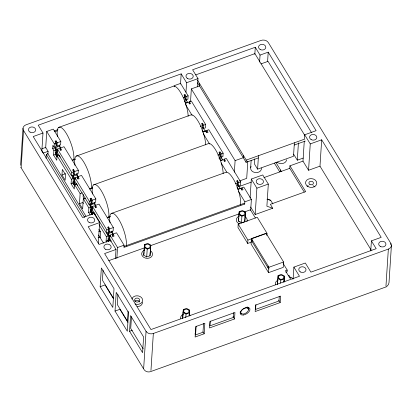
<?xml version="1.0" encoding="UTF-8"?>
<svg xmlns="http://www.w3.org/2000/svg" width="412" height="412" viewBox="0 0 412 412"><rect width="100%" height="100%" fill="white"/><g stroke="black" fill="none" stroke-linecap="round" stroke-linejoin="round"><path stroke-width="0.62" d="M20.6 165.289L22.995 128.286M21.136 167.483L23.53 130.475A5.449 4.285 3.7 0 1 26.038 124.805L261.048 40.422A5.449 4.285 3.7 0 1 268.33 42.575L390.864 243.42L390.782 244.697M41.839 150.89L42.992 133.03L38.218 125.202L181.182 73.866L186.585 82.719L185.967 92.278M45.67 148.042L46.741 131.454L53.272 129.111L60.827 141.496L60.61 144.864L57.021 146.152L55.826 144.195L56.042 140.832L55.064 141.182L56.259 143.139L56.042 146.502L54.08 147.208L52.891 145.251L52.669 148.614L53.864 150.571L53.575 155.056L56.758 160.273L57.047 155.787L59.004 155.082L60.198 157.039M46.051 158.296L46.299 154.454L47.931 153.867L48.096 151.333L45.706 147.419L41.9 148.789M54.08 147.208L54.302 143.845L46.741 131.454M55.424 150.432L55.61 147.558L59.199 146.27L59.271 145.148M57.124 156.962L55.532 154.351L55.826 149.865L54.631 147.913L52.669 148.614M57.788 156.086L56.511 154L56.804 149.515L55.61 147.558M57.021 146.152L57.237 142.789L56.042 140.832M57.793 155.448L56.841 153.882L57.129 149.396L56.804 149.515M73.63 173.375L74.526 174.843L78.115 173.555L78.332 170.192L64.009 146.713L60.42 148.006L61.615 149.963L60.636 150.313L59.441 148.356L57.484 149.062L57.263 152.425L71.585 175.898L73.547 175.198M60.276 150.246L60.42 148.006M61.965 175.007L62.325 169.404L65.508 174.621L65.148 180.224L61.965 175.007L65.596 173.704M77.703 185.735L76.508 183.778L74.551 184.478L74.263 188.964L71.08 183.747L71.369 179.261L57.047 155.787M71.585 175.898L71.806 172.535L57.484 149.062M72.965 178.55L73.115 176.254L72.136 176.604L73.326 178.561L73.037 183.046L74.629 185.652M73.403 171.768L73.547 169.523L72.569 169.873L73.763 171.83L73.439 176.135L76.704 174.961L76.776 173.843M75.288 184.782L74.016 182.691L74.309 178.205L73.115 176.254M74.526 174.843L74.742 171.48L73.547 169.523M75.298 184.143L74.345 182.578L74.634 178.092L74.309 178.205M94.281 202.534L94.209 203.657L90.944 204.826L91.268 200.526L90.074 198.569L91.052 198.213L90.836 201.581L92.031 203.538L95.62 202.246L95.836 198.883L81.514 175.409L77.925 176.697L79.119 178.653L78.141 179.004L76.946 177.047L74.989 177.752L74.768 181.115L89.09 204.589L91.052 203.888M77.78 178.937L77.925 176.697M85.48 198.043L83.306 198.826L82.652 208.92L79.47 203.703L80.124 193.609L74.551 184.478M83.26 194.361L83.095 196.921L84.367 199.011M90.177 215.049L88.585 212.443L88.874 207.957L83.306 198.826M89.09 204.589L89.311 201.226L74.989 177.752M90.434 207.818L90.619 204.944L89.641 205.294L90.831 207.251L90.542 211.737L92.134 214.343M92.479 212.953L91.521 211.387L91.809 206.901L90.619 204.944M92.031 203.538L92.247 200.17L91.052 198.213M93.122 213.354L91.85 211.268L92.139 206.783L91.809 206.901M91.974 214.451L92.056 213.174L94.013 212.468M108.639 230.761L109.535 232.229L113.125 230.941L113.341 227.573L99.019 204.1L95.43 205.387L96.624 207.344L95.646 207.694L94.451 205.743L92.494 206.443L92.273 209.806L106.595 233.285L108.557 232.579M95.285 207.633L95.43 205.387M98.283 243.291L99.622 222.588L94.049 213.457L82.627 217.562L33.202 136.542L42.992 133.03M100.157 237.611L100.518 232.002L98.926 229.396M100.152 286.706L101.362 267.98L114.021 288.724L112.811 307.45L100.152 286.706L105.05 284.944L113.377 298.597M103.082 270.205L102.439 280.175L113.485 298.283M106.723 242.174L106.09 241.133L106.378 236.648L99.05 224.638M106.595 233.285L106.811 229.917L92.494 206.443M107.975 235.937L108.124 233.635L107.146 233.99L108.335 235.942L108.047 240.428L108.686 241.473M108.413 229.149L108.557 226.909L107.578 227.259L108.773 229.216L108.449 233.516L111.714 232.347L111.786 231.225M109.314 235.592L109.025 240.078L109.35 239.959L109.644 235.473L109.314 235.592L108.124 233.635M109.535 232.229L109.752 228.866L108.557 226.909M238.28 191.044L244.852 201.818L244.707 204.058L123.94 247.427L124.084 245.181L116.524 232.79L112.934 234.083L114.129 236.035L113.145 236.39L111.956 234.433L109.994 235.134L109.777 238.502L110.972 240.459L110.9 241.576M112.754 236.885L112.934 234.083M115.437 258.427L116.014 249.461L110.447 240.33L99.019 244.434L88.194 226.688L99.622 222.588M116.854 258.37L117.554 247.524L109.994 235.134M115.02 311.07L116.23 292.345L128.539 312.523L127.329 331.248L115.02 311.07L119.913 309.314L127.9 322.4M117.95 294.575L117.307 304.54L127.468 321.195L128.111 311.23M129.553 331.299L130.568 315.602L143.608 336.98L142.593 352.677L129.553 331.299L132.273 330.321M131.48 316.73L130.728 328.4L143.191 348.83M143.721 255.224L144.53 244.537L147.815 243.399L150.797 245.099L149.989 255.79L146.708 256.928L143.721 255.224L144.025 252.386M144.102 251.176L144.53 244.537M146.708 256.928L147.213 249.08L144.231 247.375M149.989 255.79L150.797 245.099M143.67 368.328L146.059 331.325L23.53 130.475M150.952 370.481L153.346 333.478L388.351 249.09A5.449 4.285 3.7 0 0 390.864 243.42M180.523 84.063L181.182 73.866M184.792 97.34L184.973 94.539L183.994 94.889L185.189 96.846L184.967 100.209M174.693 86.819L174.039 85.742L180.564 83.399L188.124 95.79L187.908 99.153L185.951 99.859L186.167 96.49L184.973 94.539M186.497 100.559L184.54 101.264L185.73 103.221L187.692 102.516L186.497 100.559L186.569 99.441M189.242 103.391L189.35 101.707L191.307 101.007L205.629 124.481L205.413 127.844L203.451 128.549L202.56 127.081M190.514 101.713L191.343 88.894L199.501 85.964L199.645 83.724M197.472 86.901L198.007 78.615L192.605 69.767L255.275 47.262L260.049 55.09L259.596 62.104M182.634 318.486L183.335 309.53L186.615 308.392L189.602 310.092L189.247 315.597M183.335 309.53L182.655 318.533M185.781 317.745L186.018 314.073L183.031 312.373M189.103 315.994L189.602 310.092M202.333 125.469L202.477 123.229L201.499 123.579L202.694 125.536L202.472 128.899M203.451 128.549L203.672 125.186L202.477 123.229M205.799 131.876L205.876 130.753L202.282 132.041M206.711 132.643L206.855 130.403L208.812 129.698L223.134 153.171L222.918 156.539L220.956 157.24L219.766 155.283M203.549 323.513L202.987 332.242L195.576 334.904L196.143 326.175M204.167 333.782L204.841 323.312L195.803 326.556L195.123 337.031L204.167 333.782L202.972 331.83M219.802 154.727L219.982 151.92L219.004 152.27L220.193 154.227L219.977 157.595L218.782 158.023M210.285 321.092L209.981 325.841L233.367 317.441L233.676 312.698M220.956 157.24L221.177 153.877L219.982 151.92M221.229 160.428L222.696 159.902L221.507 157.945L221.579 156.823M224.21 161.334L224.36 159.094L226.317 158.388L240.639 181.867L240.423 185.23L238.46 185.936L237.564 184.468M234.356 172.159L235.103 160.629L191.343 88.894M237.343 182.856L237.487 180.611L236.509 180.966L237.698 182.923L237.482 186.286M238.46 185.936L238.682 182.567L237.487 180.611M266.842 235.479L266.986 233.238L257.273 217.315L238.198 224.159L237.982 227.527L247.694 243.451L251.274 242.168M238.476 221.203L239.212 211.634L242.493 210.491L245.48 212.195L244.743 221.764L241.458 222.902L238.476 221.203L238.775 218.36M238.857 217.134L239.212 211.634M243.41 155.453L243.265 157.698L235.103 160.629M241.715 190.03L241.865 187.784L243.822 187.084L251.382 199.475L250.676 210.321M234.531 318.96L234.948 312.502L209.929 321.484L209.512 327.942L234.531 318.96L233.037 316.514M241.458 222.902L241.895 216.176L238.909 214.472M258.329 157.935L246.088 162.328L246.237 160.088L197.405 80.046M247.828 161.066L246.711 178.365L239.588 180.925M254.822 54.281L255.275 47.262M244.743 221.764L245.48 212.195M250.676 167.488L251.135 160.443M250.094 198.028L251.32 179.055L262.748 174.951L268.315 184.082L266.883 206.216L272.749 208.23L270.36 204.316L305.678 191.637L289.93 165.82L302.985 161.133L304.283 141.053M247.694 243.451L247.916 240.088L238.198 224.159M254.745 158.95L254.42 163.93L257.603 169.147L293.509 156.256L294.379 142.799M251.402 238.574L251.052 243.961L268.557 272.651L283.245 267.378L283.595 261.996L266.09 233.3L251.402 238.574L268.907 267.27L268.557 272.651M252.072 241.659L252.19 239.866M257.603 169.147L258.473 155.69M248.709 309.154C248.565 312.435 242.493 316.128 240.572 312.682C240.716 309.397 246.788 305.709 248.709 309.154L247.72 307.568M272.749 208.23L255.188 214.534L256.892 188.181L251.32 179.055M267.589 61.728L268.207 52.159L260.049 55.09M255.909 304.659L255.6 309.402L278.976 301.007L279.284 296.264M268.006 267.774L268.119 265.977M280.459 171.732L280.567 170.048L275.896 162.395M277.425 284.491L278.121 275.535L281.406 274.397L284.388 276.102L283.992 282.215M277.884 279.207L277.446 284.538M277.961 277.982L278.121 275.535M280.608 283.137L280.804 280.078L277.822 278.378M280.17 302.573L280.587 296.115L255.579 305.091L255.162 311.549L280.17 302.573L278.677 300.127M304.231 192.043L289.765 168.333L289.93 165.82M283.889 281.999L284.388 276.102M283.168 263.479L287.185 270.061L287.066 271.853L285.877 272.286M303.237 158.069L297.299 160.201L298.422 142.897M293.128 279.027L293.9 267.11L305.323 263.005L310.895 272.136L376.177 248.694L371.403 240.871L381.193 237.353L321.684 139.807L310.257 143.912L308.557 170.264L319.98 166.16L321.684 139.807M304.447 138.545L304.689 134.781L316.112 130.681L268.207 52.159M370.754 250.908L371.403 240.871M385.962 286.098L388.351 249.09M391.4 245.614L389.005 282.617L388.49 284.527L386.554 286.742L150.565 371.624C148.073 372.546 145.019 371.536 143.773 369.131L20.816 167.257M195.685 74.896L254.899 53.632L304.736 135.316M58.684 127.432L172.927 86.412A19.081 5.701 70.2 0 1 182.155 95.28A19.081 5.701 70.2 0 1 188.16 116.194M186.585 82.719L198.007 78.615M54.333 130.918L57.953 129.615M54.811 131.701L57.227 130.831M261.053 63.865L268.047 61.352L311.472 132.535M54.302 143.845L56.259 143.139M57.237 142.789L60.827 141.496M183.392 97.49L185.189 96.846M186.167 96.49L188.124 95.79M48.096 151.333L43.198 153.089L41.71 150.648M185.379 103.134L188.372 102.063L189.561 104.015L190.545 103.664L189.35 101.707M53.864 150.571L55.826 149.865M53.575 155.056L55.532 154.351M56.511 154L56.841 153.882M76.189 156.122L190.426 115.103A19.081 5.701 70.2 0 1 199.66 123.971A19.081 5.701 70.2 0 1 205.665 144.89M72.157 160.129L75.175 159.047M72.316 160.392L75.334 159.31M71.806 172.535L73.763 171.83M74.742 171.48L78.332 170.192M200.299 126.396L202.694 125.536M203.672 125.186L205.629 124.481M71.369 179.261L73.326 178.561M71.08 183.747L73.037 183.046M74.016 182.691L74.345 182.578M93.694 184.813L207.931 143.793A19.081 5.701 70.2 0 1 217.165 152.667A19.081 5.701 70.2 0 1 223.17 173.581M89.662 188.825L92.679 187.738M89.816 189.082L92.231 188.217M80.124 193.609L82.297 192.826M79.47 203.703L82.735 202.529L83.368 203.574M89.311 201.226L91.268 200.526M92.247 200.17L95.836 198.883M217.804 155.087L220.193 154.227M221.177 153.877L223.134 153.171M219.544 158.651L221.507 157.945M220.384 160.52L223.376 159.444L224.571 161.401L225.549 161.051L224.36 159.094M88.874 207.957L90.831 207.251M88.585 212.443L90.542 211.737M91.521 211.387L91.85 211.268M246.237 160.088L304.87 139.035M294.235 145.045L305.307 141.064M111.199 213.509L225.436 172.489A19.081 5.701 70.2 0 1 235.597 183.268A19.081 5.701 70.2 0 1 240.52 205.083M107.161 217.515L110.184 216.434M107.321 217.778L110.344 216.691M98.792 231.74L100.605 231.091M106.811 229.917L108.773 229.216M109.752 228.866L113.341 227.573M235.309 183.778L237.698 182.923M238.682 182.567L240.639 181.867M238.692 186.672L251.31 182.14M263.927 177.613L289.765 168.333M98.123 237.734L99.853 237.116M237.889 189.211L240.881 188.14L242.076 190.092L243.054 189.741L241.865 187.784M106.378 236.648L108.335 235.942M106.09 241.133L108.047 240.428M256.892 188.181L268.315 184.082M117.554 247.524L124.084 245.181M244.852 201.818L251.382 199.475M124.064 246.428L244.228 203.276L244.707 204.058M116.014 249.461L104.591 253.56L150.957 329.564L299.473 276.236L293.9 267.11M108.799 260.652L144.509 247.828M150.56 245.655L238.919 213.926M244.368 211.974L250.419 209.801L255.394 217.958M247.916 240.088L266.986 233.238M268.907 267.27L283.595 261.996M287.185 270.061L285.392 270.705L289.909 278.105L291.696 277.461L292.638 279.001M241.895 216.176L245.176 215.038M147.213 249.08L150.498 247.942M280.804 280.078L284.089 278.939M186.018 314.073L189.299 312.935M267.033 199.223L270.674 200.299L272.899 203.95M267.161 199.094L270.674 200.299M247.911 307.589L248.57 308.645M247.597 307.177L248.256 308.238M247.128 306.883L247.787 307.944M304.689 134.781L310.257 143.912M319.98 166.16L371.13 250.007M302.985 161.133L308.557 170.264M293.627 154.176L297.299 160.201M274.413 163.173L279.738 171.897M197.58 82.812L246.088 162.328M206.855 130.403L208.045 132.36L207.066 132.71L205.876 130.753M202.9 127.452L205.191 131.212L203.234 131.912L202.04 129.955M237.909 184.833L240.201 188.593L238.244 189.299L237.049 187.342M184.756 97.901L185.951 99.859M250.599 207.015L255.188 214.534M219.843 159.14L220.739 160.603M185.446 104.442L192.105 115.36M203.281 133.679L209.61 144.051M221.12 162.92L226.78 172.201M251.289 240.371L268.789 269.062M240.505 312.275L241.494 313.892M240.052 312.111L241.025 313.599M194.928 333.838L195.576 334.904M59.199 146.27L60.837 148.953M76.704 174.961L78.012 177.108M94.209 203.657L95.847 206.34M111.714 232.347L113.022 234.495M72.775 175.048L73.439 176.135M74.634 178.092L75.272 179.132M90.321 203.801L90.944 204.826M107.784 232.43L108.449 233.516M109.644 235.473L110.277 236.519M94.312 212.958L95.208 214.425M109.35 239.959L109.989 241.005M55.311 152.157L57.603 155.916M73.145 181.388L75.108 184.607M90.321 209.543L92.612 213.303M108.155 238.769L109.463 240.917M92.056 213.174L92.721 214.266M55.316 154.119L56.954 156.802M72.821 182.81L74.788 186.033M90.326 211.505L91.964 214.189M107.831 240.196L108.485 241.272M98.566 235L103.5 243.09M47.55 153.243L85.979 216.238M46.299 154.454L84.743 217.464M153.346 333.478A5.449 4.285 3.7 0 1 146.059 331.325M307.038 186.312A5.634 4.429 3.7 0 1 308.264 185.704M313.017 185.755A5.634 4.429 3.7 0 1 314.979 186.945M280.567 170.048A10.903 8.57 3.7 0 1 281.308 171.644M261.471 168.044A5.449 4.285 3.7 0 1 255.157 172.535A5.449 4.285 3.7 0 1 251.093 166.433M286.598 159.743A5.449 4.285 3.7 0 1 282.889 163.42A5.449 4.285 3.7 0 1 277.055 162.019M78.208 177.222A19.081 5.701 70.2 0 1 76.962 173.689M74.989 165.423A19.081 5.701 70.2 0 1 82.678 160.366A19.081 5.701 70.2 0 1 91.273 188.717M95.713 205.912A19.081 5.701 70.2 0 1 94.466 202.38M92.494 194.114A19.081 5.701 70.2 0 1 100.178 189.057A19.081 5.701 70.2 0 1 108.778 217.412M60.703 148.526A19.081 5.701 70.2 0 1 59.457 144.993M57.484 136.727A19.081 5.701 70.2 0 1 65.173 131.67A19.081 5.701 70.2 0 1 73.769 160.026M112.996 234.026A19.081 5.701 70.2 0 1 111.971 231.07M109.999 222.804A19.081 5.701 70.2 0 1 117.683 217.747A19.081 5.701 70.2 0 1 126.283 246.103M240.242 221.733A2.652 2.081 3.7 0 1 239.733 221.352M275.401 284.656A5.449 4.285 3.7 0 1 277.94 280.222M284.172 280.721A5.449 4.285 3.7 0 1 284.857 281.257M244.805 216.583A5.449 4.285 3.7 0 1 246.906 221.584M239.542 223.922A5.449 4.285 3.7 0 1 236.323 220.188A5.449 4.285 3.7 0 1 238.955 216.315M150.236 250.62A5.449 4.285 3.7 0 1 151.06 257.093A5.449 4.285 3.7 0 1 142.825 256.599A5.449 4.285 3.7 0 1 144.385 250.269M134.92 301.141A2.544 1.998 3.7 0 1 137.536 300.363A2.544 1.998 3.7 0 1 139.524 301.991M142.48 302.305A5.449 4.285 3.7 0 1 137.242 306.621M131.871 299.004A5.449 4.285 3.7 0 1 138.7 296.007A5.449 4.285 3.7 0 1 142.315 301.646A5.449 4.285 3.7 0 1 135.069 303.984M180.744 318.641A5.449 4.285 3.7 0 1 183.288 314.212M189.139 314.48A5.449 4.285 3.7 0 1 190.2 315.247M288.477 275.623A2.395 0.716 70.2 0 1 289.425 275.973A2.395 0.716 70.2 0 1 290.419 278.409M243.605 314.984A5.449 2.951 -31.4 0 0 249.868 308.712A5.449 2.951 -31.4 0 0 241.772 310.148A5.449 2.951 -31.4 0 0 243.605 314.984M308.016 186.615A5.634 4.429 3.7 0 0 316.782 183.469A5.634 4.429 3.7 0 0 308.696 178.978A5.634 4.429 3.7 0 0 308.016 186.615M257.788 183.886A3.636 2.858 3.7 0 0 263.443 181.857A3.636 2.858 3.7 0 0 258.226 178.957A3.636 2.858 3.7 0 0 257.788 183.886M260.147 49.486A3.636 2.858 3.7 0 0 265.802 47.457A3.636 2.858 3.7 0 0 260.59 44.558A3.636 2.858 3.7 0 0 260.147 49.486M187.563 78.563A3.636 2.858 3.7 0 0 193.218 76.534A3.636 2.858 3.7 0 0 188.001 73.635A3.636 2.858 3.7 0 0 187.563 78.563M30.035 132.113A3.636 2.858 3.7 0 0 35.69 130.084A3.636 2.858 3.7 0 0 30.478 127.19A3.636 2.858 3.7 0 0 30.035 132.113M89.095 222.392A3.636 2.858 3.7 0 0 94.745 220.363A3.636 2.858 3.7 0 0 89.533 217.464A3.636 2.858 3.7 0 0 89.095 222.392M105.487 249.265A3.636 2.858 3.7 0 0 111.142 247.236A3.636 2.858 3.7 0 0 105.925 244.337A3.636 2.858 3.7 0 0 105.487 249.265M311.153 139.617A3.636 2.858 3.7 0 0 316.807 137.582A3.636 2.858 3.7 0 0 311.596 134.688A3.636 2.858 3.7 0 0 311.153 139.617M380.291 246.422A3.636 2.858 3.7 0 0 385.946 244.388A3.636 2.858 3.7 0 0 380.734 241.494A3.636 2.858 3.7 0 0 380.291 246.422M300.369 271.941A3.636 2.858 3.7 0 0 306.018 269.912A3.636 2.858 3.7 0 0 300.806 267.012A3.636 2.858 3.7 0 0 300.369 271.941M309.896 184.468A2.271 1.787 3.7 0 0 313.429 183.201A2.271 1.787 3.7 0 0 310.169 181.388A2.271 1.787 3.7 0 0 309.896 184.468M145.997 247.911A2.652 2.081 3.7 0 0 150.153 246.484A2.652 2.081 3.7 0 0 146.394 244.321A2.652 2.081 3.7 0 0 145.997 247.911M240.68 215.007A2.652 2.081 3.7 0 0 244.831 213.581A2.652 2.081 3.7 0 0 241.072 211.418A2.652 2.081 3.7 0 0 240.68 215.007M184.803 312.904A2.652 2.081 3.7 0 0 188.953 311.477A2.652 2.081 3.7 0 0 185.194 309.319A2.652 2.081 3.7 0 0 184.803 312.904M279.588 278.909A2.652 2.081 3.7 0 0 283.744 277.482A2.652 2.081 3.7 0 0 279.98 275.324A2.652 2.081 3.7 0 0 279.588 278.909M135.754 301.692A2.544 1.998 3.7 0 0 139.709 300.271A2.544 1.998 3.7 0 0 136.058 298.242A2.544 1.998 3.7 0 0 135.754 301.692"/></g></svg>
